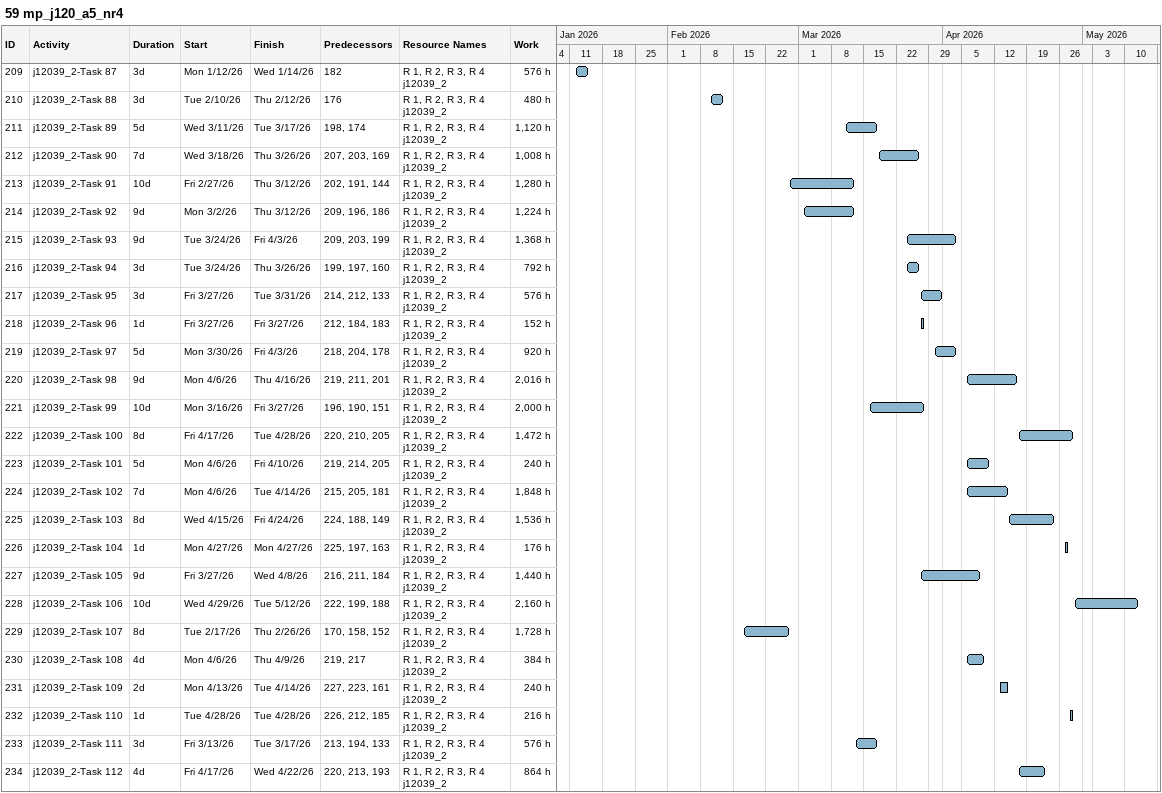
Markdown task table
59 mp_j120_a5_nr4

| ID | Task | Duration | Start | Finish | Predecessors | Resources | Work (h) |
|---|---|---|---|---|---|---|---|
| 209 | j12039_2-Task 87 | 3d | 2026-01-12 | 2026-01-14 | 182 | R 1, R 2, R 3, R 4 j12039_2 | 576 |
| 210 | j12039_2-Task 88 | 3d | 2026-02-10 | 2026-02-12 | 176 | R 1, R 2, R 3, R 4 j12039_2 | 480 |
| 211 | j12039_2-Task 89 | 5d | 2026-03-11 | 2026-03-17 | 198, 174 | R 1, R 2, R 3, R 4 j12039_2 | 1120 |
| 212 | j12039_2-Task 90 | 7d | 2026-03-18 | 2026-03-26 | 207, 203, 169 | R 1, R 2, R 3, R 4 j12039_2 | 1008 |
| 213 | j12039_2-Task 91 | 10d | 2026-02-27 | 2026-03-12 | 202, 191, 144 | R 1, R 2, R 3, R 4 j12039_2 | 1280 |
| 214 | j12039_2-Task 92 | 9d | 2026-03-02 | 2026-03-12 | 209, 196, 186 | R 1, R 2, R 3, R 4 j12039_2 | 1224 |
| 215 | j12039_2-Task 93 | 9d | 2026-03-24 | 2026-04-03 | 209, 203, 199 | R 1, R 2, R 3, R 4 j12039_2 | 1368 |
| 216 | j12039_2-Task 94 | 3d | 2026-03-24 | 2026-03-26 | 199, 197, 160 | R 1, R 2, R 3, R 4 j12039_2 | 792 |
| 217 | j12039_2-Task 95 | 3d | 2026-03-27 | 2026-03-31 | 214, 212, 133 | R 1, R 2, R 3, R 4 j12039_2 | 576 |
| 218 | j12039_2-Task 96 | 1d | 2026-03-27 | 2026-03-27 | 212, 184, 183 | R 1, R 2, R 3, R 4 j12039_2 | 152 |
| 219 | j12039_2-Task 97 | 5d | 2026-03-30 | 2026-04-03 | 218, 204, 178 | R 1, R 2, R 3, R 4 j12039_2 | 920 |
| 220 | j12039_2-Task 98 | 9d | 2026-04-06 | 2026-04-16 | 219, 211, 201 | R 1, R 2, R 3, R 4 j12039_2 | 2016 |
| 221 | j12039_2-Task 99 | 10d | 2026-03-16 | 2026-03-27 | 196, 190, 151 | R 1, R 2, R 3, R 4 j12039_2 | 2000 |
| 222 | j12039_2-Task 100 | 8d | 2026-04-17 | 2026-04-28 | 220, 210, 205 | R 1, R 2, R 3, R 4 j12039_2 | 1472 |
| 223 | j12039_2-Task 101 | 5d | 2026-04-06 | 2026-04-10 | 219, 214, 205 | R 1, R 2, R 3, R 4 j12039_2 | 240 |
| 224 | j12039_2-Task 102 | 7d | 2026-04-06 | 2026-04-14 | 215, 205, 181 | R 1, R 2, R 3, R 4 j12039_2 | 1848 |
| 225 | j12039_2-Task 103 | 8d | 2026-04-15 | 2026-04-24 | 224, 188, 149 | R 1, R 2, R 3, R 4 j12039_2 | 1536 |
| 226 | j12039_2-Task 104 | 1d | 2026-04-27 | 2026-04-27 | 225, 197, 163 | R 1, R 2, R 3, R 4 j12039_2 | 176 |
| 227 | j12039_2-Task 105 | 9d | 2026-03-27 | 2026-04-08 | 216, 211, 184 | R 1, R 2, R 3, R 4 j12039_2 | 1440 |
| 228 | j12039_2-Task 106 | 10d | 2026-04-29 | 2026-05-12 | 222, 199, 188 | R 1, R 2, R 3, R 4 j12039_2 | 2160 |
| 229 | j12039_2-Task 107 | 8d | 2026-02-17 | 2026-02-26 | 170, 158, 152 | R 1, R 2, R 3, R 4 j12039_2 | 1728 |
| 230 | j12039_2-Task 108 | 4d | 2026-04-06 | 2026-04-09 | 219, 217 | R 1, R 2, R 3, R 4 j12039_2 | 384 |
| 231 | j12039_2-Task 109 | 2d | 2026-04-13 | 2026-04-14 | 227, 223, 161 | R 1, R 2, R 3, R 4 j12039_2 | 240 |
| 232 | j12039_2-Task 110 | 1d | 2026-04-28 | 2026-04-28 | 226, 212, 185 | R 1, R 2, R 3, R 4 j12039_2 | 216 |
| 233 | j12039_2-Task 111 | 3d | 2026-03-13 | 2026-03-17 | 213, 194, 133 | R 1, R 2, R 3, R 4 j12039_2 | 576 |
| 234 | j12039_2-Task 112 | 4d | 2026-04-17 | 2026-04-22 | 220, 213, 193 | R 1, R 2, R 3, R 4 j12039_2 | 864 |
